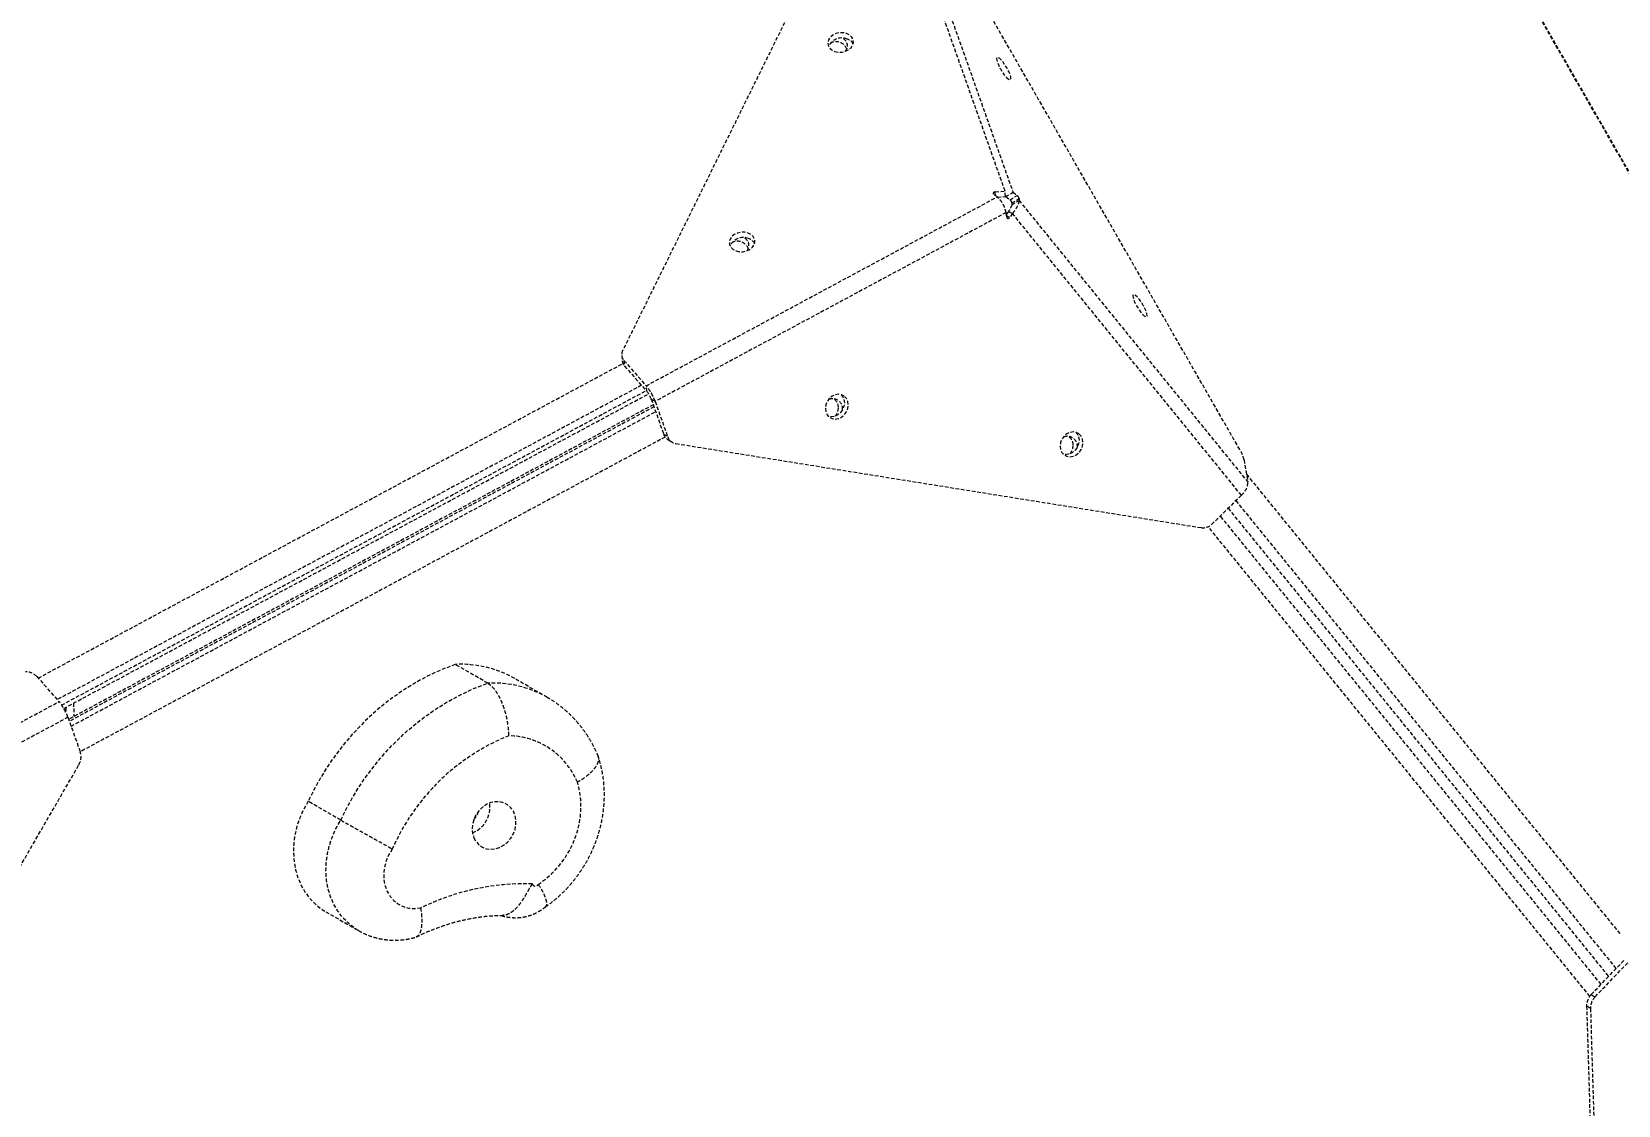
# Model space of a CAD drawing. Header units: millimetres. Extents: x -5934 to 4978, y -3536 to 3518.
# Drawn here: x 1960 to 2515, y 130 to 505 of the extents above; entities that cross this region are included whole.
import ezdxf

# ---------------------------------------------------------------- set-up
doc = ezdxf.new("R2010")
doc.units = ezdxf.units.MM
doc.linetypes.add('HIDDEN', pattern=[1.905, 1.27, -0.635])
for name, color, linetype in [('DIKOM_ОБЪЕКТ', 7, 'Continuous'), ('DIKOM_РАЗМЕР_ЗОНА', 7, 'Continuous'), ('DIKOM_РАЗМЕР_ОБЪЕКТА', 7, 'Continuous')]:
    doc.layers.add(name, color=color, linetype=linetype)
doc.styles.add('style1', font='arialbd.ttf', dxfattribs={"width": 0.8})
doc.dimstyles.new('1-50', dxfattribs={"dimtxt": 300, "dimasz": 200, "dimexe": 100, "dimexo": 0, "dimgap": 100, "dimtad": 1, "dimtxsty": 'style1', "dimcen": 200, "dimclrd": 7, "dimclre": 7, "dimclrt": 7, "dimadec": 1, "dimazin": 2, "dimtfac": 1, "dimtmove": 0, "dimatfit": 2, "dimfxl": 0, "dimlwd": 25, "dimlwe": 18, "dimarcsym": 0})

# ---------------------------------------------------------------- blocks, each defined once
blk = doc.blocks.new('*D0')
at = {"layer": 'Defpoints', "color": 0, "transparency": 16777216}
for p in [(-2296.89, 639), (2643.2, 244.5), (2643.2, -1241.2)]:
    blk.add_point(p, dxfattribs=at)
at = {"layer": 'DIKOM_РАЗМЕР_ОБЪЕКТА', "color": 7, "lineweight": 18, "transparency": 16777216}
for p, q in [((-2296.89, 639), (-2296.89, -1341.2)), ((2643.2, 244.5), (2643.2, -1341.2))]:
    blk.add_line(p, q, dxfattribs=at)
at = {"layer": 'DIKOM_РАЗМЕР_ОБЪЕКТА', "color": 7, "lineweight": 25, "transparency": 16777216}
blk.add_line((-2096.89, -1241.2), (2443.2, -1241.2), dxfattribs=at)
at = {"layer": 'DIKOM_РАЗМЕР_ОБЪЕКТА', "color": 7, "transparency": 16777216}
for points in [[(-2096.89, -1207.86), (-2096.89, -1274.53), (-2296.89, -1241.2)], [(2443.2, -1207.86), (2443.2, -1274.53), (2643.2, -1241.2)]]:
    blk.add_solid(points, dxfattribs=at)
at = {"layer": 'DIKOM_РАЗМЕР_ОБЪЕКТА', "color": 7, "transparency": 16777216, "insert": (101.53, -873.15), "char_height": 300, "attachment_point": 5, "style": 'style1'}
blk.add_mtext('{\\fArial|b0|i0|c204|p34;\\H1.75x;4950}', dxfattribs=at)
blk = doc.blocks.new('*D1')
at = {"layer": 'Defpoints', "color": 0, "transparency": 16777216}
for p in [(-1315.67, 1399.62), (-2761.53, -516.72), (2199.14, -516.72)]:
    blk.add_point(p, dxfattribs=at)
at = {"layer": 'DIKOM_РАЗМЕР_ОБЪЕКТА', "color": 7, "lineweight": 18, "transparency": 16777216}
for p, q in [((-1315.67, 1399.62), (-2861.53, 1399.62)), ((2199.14, -516.72), (-2861.53, -516.72))]:
    blk.add_line(p, q, dxfattribs=at)
at = {"layer": 'DIKOM_РАЗМЕР_ОБЪЕКТА', "color": 7, "lineweight": 25, "transparency": 16777216}
blk.add_line((-2761.53, 1199.62), (-2761.53, -316.72), dxfattribs=at)
at = {"layer": 'DIKOM_РАЗМЕР_ОБЪЕКТА', "color": 7, "transparency": 16777216}
for points in [[(-2794.86, 1199.62), (-2728.19, 1199.62), (-2761.53, 1399.62)], [(-2794.86, -316.72), (-2728.19, -316.72), (-2761.53, -516.72)]]:
    blk.add_solid(points, dxfattribs=at)
at = {"layer": 'DIKOM_РАЗМЕР_ОБЪЕКТА', "color": 7, "transparency": 16777216, "insert": (-3129.58, 684.6), "char_height": 300, "attachment_point": 5, "rotation": 90, "style": 'style1'}
blk.add_mtext('{\\fArial|b0|i0|c204|p34;\\H1.75x;1950}', dxfattribs=at)
blk = doc.blocks.new('*D2')
at = {"layer": 'Defpoints', "color": 0, "transparency": 16777216}
for p in [(-2311.07, 3518.49), (-5291.95, -2644.37), (2643.33, -2644.37)]:
    blk.add_point(p, dxfattribs=at)
at = {"layer": 'DIKOM_РАЗМЕР_ЗОНА', "color": 7, "lineweight": 18, "transparency": 16777216}
for p, q in [((-2311.07, 3518.49), (-5391.95, 3518.49)), ((2643.33, -2644.37), (-5391.95, -2644.37))]:
    blk.add_line(p, q, dxfattribs=at)
at = {"layer": 'DIKOM_РАЗМЕР_ЗОНА', "color": 7, "lineweight": 25, "transparency": 16777216}
blk.add_line((-5291.95, 3318.49), (-5291.95, -2444.37), dxfattribs=at)
at = {"layer": 'DIKOM_РАЗМЕР_ЗОНА', "color": 7, "transparency": 16777216}
for points in [[(-5325.28, 3318.49), (-5258.61, 3318.49), (-5291.95, 3518.49)], [(-5325.28, -2444.37), (-5258.61, -2444.37), (-5291.95, -2644.37)]]:
    blk.add_solid(points, dxfattribs=at)
at = {"layer": 'DIKOM_РАЗМЕР_ЗОНА', "color": 7, "transparency": 16777216, "insert": (-5660, 631.36), "char_height": 300, "attachment_point": 5, "rotation": 90, "style": 'style1'}
blk.add_mtext('{\\fArial|b0|i0|c204|p34;\\H1.75x;6150}', dxfattribs=at)
blk = doc.blocks.new('*D3')
at = {"layer": 'Defpoints', "color": 0, "transparency": 16777216}
for p in [(-4645.22, 715.38), (4976.69, 143.64), (4976.69, -3436.45)]:
    blk.add_point(p, dxfattribs=at)
at = {"layer": 'DIKOM_РАЗМЕР_ЗОНА', "color": 7, "lineweight": 18, "transparency": 16777216}
for p, q in [((-4645.22, 715.38), (-4645.22, -3536.45)), ((4976.69, 143.64), (4976.69, -3536.45))]:
    blk.add_line(p, q, dxfattribs=at)
at = {"layer": 'DIKOM_РАЗМЕР_ЗОНА', "color": 7, "lineweight": 25, "transparency": 16777216}
blk.add_line((-4445.22, -3436.45), (4776.69, -3436.45), dxfattribs=at)
at = {"layer": 'DIKOM_РАЗМЕР_ЗОНА', "color": 7, "transparency": 16777216}
for points in [[(-4445.22, -3403.11), (-4445.22, -3469.78), (-4645.22, -3436.45)], [(4776.69, -3403.11), (4776.69, -3469.78), (4976.69, -3436.45)]]:
    blk.add_solid(points, dxfattribs=at)
at = {"layer": 'DIKOM_РАЗМЕР_ЗОНА', "color": 7, "transparency": 16777216, "insert": (87.74, -3068.4), "char_height": 300, "attachment_point": 5, "style": 'style1'}
blk.add_mtext('{\\fArial|b0|i0|c204|p34;\\H1.75x;9600}', dxfattribs=at)

msp = doc.modelspace()

# ---------------------------------------------------------------- linework, layer by layer
at = {"layer": 'DIKOM_ОБЪЕКТ', "color": 7, "linetype": 'HIDDEN', "lineweight": 15}
for p, q in [((2300.332, 449.354), (2262.559, 556.012)), ((2265.342, 555.566), (2303.115, 448.908)), ((2243.424, 549.212), (2166.571, 393.492)), ((2382.415, 358.928), (2276.1, 543.979)), ((2564.816, 375.225), (2483.984, 515.918)), ((2564.985, 375.327), (2484.154, 516.02)), ((2174.815, 381.227), (2297.559, 447.265)), ((2297.559, 447.265), (2296.435, 448.098)), ((2296.901, 449.042), (2300.332, 449.354)), ((2297.045, 447.646), (2296.901, 449.042)), ((2297.669, 447.157), (2300.532, 447.417)), ((2300.532, 447.417), (2300.332, 449.354)), ((2300.499, 447.739), (2300.617, 447.404)), ((2300.617, 447.404), (2303.115, 448.908)), ((2300.617, 447.404), (2302.1, 446.305)), ((2302.1, 446.305), (2304.598, 447.81)), ((2302.719, 444.535), (2305.216, 446.039)), ((2302.745, 445.183), (2302.719, 444.535)), ((2302.745, 445.183), (2305.243, 446.688)), ((2303.115, 448.908), (2304.598, 447.81)), ((2305.243, 446.688), (2305.216, 446.039)), ((2305.216, 446.039), (2385.247, 347.53)), ((2300.691, 441.815), (2177.946, 375.776)), ((2300.903, 440.322), (2300.691, 441.815)), ((2301.587, 442.241), (2300.788, 441.129)), ((2300.831, 440.827), (2302.014, 440.144)), ((2301.587, 442.241), (2302.953, 441.453)), ((2302.953, 441.453), (2302.014, 440.144)), ((2382.983, 342.943), (2302.953, 441.453)), ((1962.183, 278.993), (2166.673, 389.02)), ((2166.252, 391.809), (2166.452, 389.872)), ((2167.038, 390.069), (2174.815, 381.227)), ((2167.038, 390.069), (2167.238, 388.132)), ((2167.238, 388.132), (2175.015, 379.29)), ((2173.171, 381.387), (1968.827, 271.439)), ((1970.373, 269.546), (2174.798, 379.537)), ((1971.13, 268.363), (2175.666, 378.414)), ((2175.015, 379.29), (2174.815, 381.227)), ((2177.284, 374.579), (1972.832, 264.573)), ((2177.533, 373.874), (1973.081, 263.868)), ((1973.685, 262.162), (2178.138, 372.168)), ((2176.581, 376.565), (2177.946, 375.776)), ((2176.581, 376.565), (2180.912, 364.33)), ((2177.946, 375.776), (2182.278, 363.542)), ((2181.456, 363.289), (1976.857, 253.204)), ((2180.912, 364.33), (2182.278, 363.542)), ((2182.6, 362.253), (2183.966, 361.465)), ((2185.226, 361.019), (2368.929, 331.603)), ((2383.916, 355.34), (2385.247, 347.53)), ((2384.782, 350.26), (2515.526, 189.349)), ((2382.983, 342.943), (2372.899, 333.017)), ((2514.081, 177.431), (2381.102, 341.091)), ((2508.769, 171.879), (2375.644, 335.719)), ((2378.346, 338.379), (2511.399, 174.627)), ((2504.838, 167.698), (2371.371, 331.96)), ((2119.417, 277.203), (2108.035, 283.774)), ((1961.674, 279.572), (1969.451, 270.73)), ((2140.21, 272.248), (2128.827, 278.819)), ((1846.705, 204.695), (1969.451, 270.73)), ((1971.788, 268.717), (1971.838, 267.042)), ((1974.544, 270.201), (1974.683, 265.569)), ((1972.582, 265.279), (1849.836, 199.245)), ((1972.582, 265.279), (1976.913, 253.045)), ((1868.99, 62.625), (1976.409, 248.665)), ((2067.979, 229.322), (2056.596, 235.893)), ((2062.754, 197.266), (2074.137, 190.695)), ((2505.324, 168.279), (2516.737, 180.206)), ((2506.69, 167.49), (2518.102, 179.418)), ((2505.324, 168.279), (2506.69, 167.49)), ((2505.09, 163.426), (2503.725, 164.214)), ((2503.725, 164.214), (2509.839, -39.409)), ((2505.09, 163.426), (2511.204, -40.198))]:
    msp.add_line(p, q, dxfattribs=at)
at = {"layer": 'DIKOM_ОБЪЕКТ', "color": 7, "linetype": 'HIDDEN', "lineweight": 15, "flags": 128}
for points in [[(2240.726, 498.199), (2241.93, 497.925), (2243.206, 497.926), (2244.45, 498.202), (2245.562, 498.732), (2246.451, 499.472), (2247.046, 500.362), (2247.297, 501.33), (2247.186, 502.298), (2246.72, 503.188), (2245.938, 503.926), (2244.903, 504.454), (2243.699, 504.729), (2242.423, 504.728), (2241.178, 504.451), (2240.067, 503.922), (2239.177, 503.182), (2238.583, 502.292), (2238.331, 501.323), (2238.443, 500.355), (2238.908, 499.466), (2239.691, 498.727), (2240.726, 498.199)], [(2300.762, 489.192), (2301.382, 488.614), (2301.879, 488.326), (2302.213, 488.35), (2302.357, 488.686), (2302.299, 489.306), (2302.045, 490.16), (2301.615, 491.177), (2301.043, 492.278), (2300.376, 493.371), (2299.667, 494.368), (2298.976, 495.189), (2298.356, 495.767), (2297.859, 496.055), (2297.525, 496.031), (2297.381, 495.695), (2297.439, 495.075), (2297.693, 494.221), (2298.123, 493.203), (2298.695, 492.103), (2299.362, 491.01), (2300.071, 490.013), (2300.762, 489.192)], [(2206.281, 428.409), (2207.486, 428.134), (2208.762, 428.135), (2210.006, 428.412), (2211.118, 428.941), (2212.007, 429.681), (2212.602, 430.572), (2212.853, 431.54), (2212.742, 432.508), (2212.276, 433.397), (2211.494, 434.136), (2210.459, 434.664), (2209.254, 434.939), (2207.978, 434.938), (2206.734, 434.661), (2205.622, 434.131), (2204.733, 433.391), (2204.139, 432.501), (2203.887, 431.533), (2203.999, 430.565), (2204.464, 429.675), (2205.246, 428.937), (2206.281, 428.409)], [(2348.41, 406.256), (2349.03, 405.678), (2349.527, 405.39), (2349.861, 405.414), (2350.005, 405.75), (2349.947, 406.37), (2349.693, 407.224), (2349.263, 408.242), (2348.691, 409.342), (2348.024, 410.435), (2347.315, 411.432), (2346.624, 412.253), (2346.004, 412.831), (2345.507, 413.119), (2345.173, 413.095), (2345.029, 412.759), (2345.087, 412.139), (2345.341, 411.285), (2345.771, 410.267), (2346.343, 409.167), (2347.01, 408.074), (2347.719, 407.077), (2348.41, 406.256)], [(2244.104, 377.545), (2243.144, 378.06), (2242.049, 378.237), (2240.909, 378.063), (2239.815, 377.551), (2238.857, 376.743), (2238.112, 375.704), (2237.64, 374.519), (2237.479, 373.283), (2237.643, 372.097), (2238.119, 371.057), (2238.867, 370.246), (2239.828, 369.731), (2240.922, 369.554), (2242.063, 369.728), (2243.156, 370.24), (2244.115, 371.048), (2244.86, 372.086), (2245.332, 373.272), (2245.492, 374.508), (2245.328, 375.694), (2244.853, 376.734), (2244.104, 377.545)], [(2243.005, 378.103), (2243.487, 377.523), (2243.962, 376.482), (2244.126, 375.296), (2243.966, 374.06), (2243.494, 372.875), (2242.749, 371.836), (2241.79, 371.028), (2240.697, 370.516), (2239.556, 370.342), (2238.601, 370.476)], [(2326.197, 364.399), (2325.236, 364.914), (2324.141, 365.091), (2323.001, 364.917), (2321.907, 364.405), (2320.949, 363.597), (2320.204, 362.559), (2319.732, 361.373), (2319.571, 360.138), (2319.736, 358.951), (2320.211, 357.911), (2320.959, 357.1), (2321.92, 356.585), (2323.014, 356.408), (2324.155, 356.582), (2325.249, 357.094), (2326.207, 357.902), (2326.952, 358.941), (2327.424, 360.126), (2327.585, 361.362), (2327.42, 362.548), (2326.945, 363.589), (2326.197, 364.399)], [(2325.097, 364.958), (2325.579, 364.377), (2326.054, 363.337), (2326.219, 362.15), (2326.058, 360.915), (2325.586, 359.729), (2324.841, 358.691), (2323.883, 357.883), (2322.789, 357.371), (2321.649, 357.197), (2320.693, 357.33)], [(2108.035, 283.774), (2103.096, 281.864), (2098.243, 279.606), (2093.499, 277.011), (2088.887, 274.09), (2084.428, 270.858), (2080.143, 267.33), (2076.052, 263.522), (2072.175, 259.453), (2068.53, 255.141), (2065.134, 250.608), (2062.004, 245.874), (2059.153, 240.961), (2056.596, 235.893)], [(2067.979, 229.322), (2070.536, 234.389), (2073.386, 239.302), (2076.517, 244.036), (2079.912, 248.57), (2083.557, 252.881), (2087.434, 256.951), (2091.525, 260.758), (2095.81, 264.286), (2100.269, 267.518), (2104.882, 270.439), (2109.626, 273.035), (2114.478, 275.293), (2119.417, 277.203)], [(2137.059, 206.791), (2139.605, 208.624), (2141.984, 210.729), (2144.167, 213.078), (2146.125, 215.643), (2147.835, 218.391), (2149.274, 221.288), (2150.425, 224.297), (2151.274, 227.38), (2151.809, 230.5), (2152.024, 233.617), (2151.917, 236.691), (2151.488, 239.685), (2150.743, 242.56)], [(2056.596, 235.893), (2055.006, 233.093), (2053.69, 230.16), (2052.664, 227.131), (2051.942, 224.044), (2051.532, 220.937), (2051.439, 217.847), (2051.664, 214.813), (2052.205, 211.873), (2053.055, 209.062), (2054.204, 206.416), (2055.636, 203.966), (2057.335, 201.744), (2059.28, 199.776), (2061.447, 198.087), (2062.754, 197.266)], [(2114.546, 223.161), (2115.292, 221.811), (2116.298, 220.692), (2117.521, 219.848), (2118.913, 219.315), (2120.415, 219.115), (2121.967, 219.255), (2123.504, 219.73), (2124.965, 220.521), (2126.288, 221.595), (2127.421, 222.908), (2128.316, 224.407), (2128.937, 226.029), (2129.258, 227.709), (2129.267, 229.378), (2128.963, 230.968), (2128.358, 232.413), (2127.477, 233.654), (2126.357, 234.641), (2125.043, 235.333), (2123.589, 235.701), (2122.054, 235.731), (2120.501, 235.422), (2118.995, 234.786), (2117.596, 233.848), (2116.361, 232.649), (2115.342, 231.236), (2114.58, 229.667), (2114.107, 228.007), (2113.941, 226.324), (2114.089, 224.686), (2114.546, 223.161)], [(2074.204, 190.656), (2072.829, 191.515), (2070.663, 193.204), (2068.718, 195.172), (2067.019, 197.395), (2065.586, 199.844), (2064.438, 202.49), (2063.588, 205.301), (2063.047, 208.242), (2062.821, 211.275), (2062.914, 214.365), (2063.324, 217.473), (2064.047, 220.56), (2065.072, 223.588), (2066.388, 226.521), (2067.979, 229.322)], [(2086.032, 219.194), (2084.817, 217.22), (2083.893, 215.101), (2083.287, 212.893), (2083.014, 210.656), (2083.083, 208.454), (2083.49, 206.344), (2084.226, 204.386), (2085.269, 202.634), (2086.592, 201.134), (2088.158, 199.928), (2089.924, 199.049), (2091.841, 198.521), (2093.859, 198.359), (2095.92, 198.567)]]:
    msp.add_lwpolyline(points, dxfattribs=at)
at = {"layer": 'DIKOM_ОБЪЕКТ', "color": 7, "linetype": 'HIDDEN', "lineweight": 15}
for centre, radius, start, end in [((2243.206, 497.871), 5.019, 67.79744, 155.957), ((2241.134, 497.451), 4.145, 21.94614, 116.01299), ((2242.241, 500.131), 2.946, 319.31487, 66.42796), ((2244.013, 499.037), 3.648, 28.93413, 72.62274), ((2208.762, 428.081), 5.019, 67.7972, 155.9583), ((2207.797, 430.337), 2.945, 319.44671, 66.42844), ((2206.689, 427.656), 4.146, 21.95386, 116.06896), ((2209.569, 429.246), 3.648, 28.9333, 72.62273), ((2169.267, 392.117), 3.026, 152.97574, 222.57949), ((2169.526, 390.214), 3.093, 186.33707, 222.28523), ((2161.293, 369.833), 17.682, 19.63945, 40.11681), ((2168.253, 373.593), 8.842, 19.64023, 40.115), ((2239.991, 373.163), 3.534, 356.00971, 113.82932), ((2238.729, 373.743), 3.314, 359.18194, 63.10949), ((2237.335, 373.617), 4.708, 320.22573, 0.96051), ((2184.549, 365.561), 3.839, 198.692, 239.49664), ((2185.839, 364.719), 3.75, 198.29775, 260.60309), ((2322.084, 360.021), 3.534, 355.97672, 113.77751), ((2320.823, 360.602), 3.313, 359.21376, 63.11593), ((2319.429, 360.475), 4.708, 320.14163, 0.99253), ((2371.851, 352.402), 12.417, 13.68697, 31.70856), ((2379.203, 347.661), 6.046, 308.70608, 358.7572), ((2369.508, 336.257), 4.69, 262.91037, 316.31156), ((2109.97, 245.793), 38.031, 60.27484, 92.91659), ((1957.953, 275.946), 5.196, 44.26279, 92.19383), ((2121.352, 239.222), 38.03, 60.26041, 92.91661), ((1955.928, 259.337), 17.682, 19.63742, 40.11528), ((2155.045, 189.028), 75.318, 112.08249, 156.39001), ((2126.305, 232.333), 26.492, 22.70916, 89.08223), ((1971.855, 251.408), 5.316, 328.93433, 17.92647), ((2110.535, 233.837), 9.65, 291.41507, 8.58493), ((2111.391, 233.343), 4.893, 310.37199, 349.62801), ((2132.429, 124.118), 82.919, 88.23954, 116.12322), ((2136.065, 207.365), 1.148, 198.62502, 330.01606), ((2509.439, 164.313), 5.715, 136.04996, 180.98524), ((2510.804, 163.524), 5.714, 136.04717, 180.98803)]:
    msp.add_arc(centre, radius, start, end, dxfattribs=at)
for centre, major_axis, ratio, start_param, end_param in [((2297.108, 448.46), (0.917, -0.086), 0.634286, 1.856853, 3.9512482), ((2302.307, 445.722), (-0.396, 0.639), 0.2943936, 3.5507227, 5.6451178), ((2304.805, 447.227), (-0.396, 0.639), 0.2943936, 3.5507227, 5.6451178), ((2301.575, 440.684), (0.313, 0.881), 0.6884734, 2.2207056, 4.3151007)]:
    msp.add_ellipse(centre, major_axis=major_axis, ratio=ratio, start_param=start_param, end_param=end_param, dxfattribs=at)
for points, knots in [([(2300.691, 441.815), (2300.556, 442.381), (2300.309, 443.418), (2299.618, 444.912), (2298.698, 446.238), (2297.958, 446.905), (2297.559, 447.265)], [0, 0, 0, 0, 0.2731864, 0.5000099, 0.7303961, 1, 1, 1, 1]), ([(2302.719, 444.535), (2302.679, 444.415), (2302.608, 444.199), (2302.331, 443.677), (2302.011, 443.006), (2301.736, 442.511), (2301.587, 442.241)], [0, 0, 0, 0, 0.2754514, 0.4999265, 0.7277646, 1, 1, 1, 1]), ([(2305.216, 446.039), (2305.183, 445.742), (2305.122, 445.197), (2304.621, 444.098), (2303.946, 442.832), (2303.3, 441.936), (2302.953, 441.453)], [0, 0, 0, 0, 0.27319464, 0.50001451, 0.73040484, 1, 1, 1, 1]), ([(2119.417, 277.203), (2119.794, 276.948), (2120.559, 276.431), (2121.689, 275.176), (2122.777, 273.594), (2123.777, 271.72), (2124.677, 269.582), (2125.437, 267.269), (2126.047, 264.805), (2126.534, 261.973), (2126.698, 259.961), (2126.729, 258.834), (2126.73, 258.821)], [0, 0, 0, 0, 0.1043151, 0.2116619, 0.3159693, 0.4232822, 0.5279888, 0.6356789, 0.7413963, 0.8501031, 0.9982851, 1, 1, 1, 1]), ([(2158.044, 251.598), (2157.733, 252.324), (2156.929, 254.198), (2155.394, 257.091), (2153.397, 260.215), (2151.152, 263.13), (2148.682, 265.821), (2145.999, 268.262), (2143.187, 270.433), (2141.187, 271.646), (2140.215, 272.236)], [0, 0, 0, 0, 0.0842031, 0.21762673, 0.35060863, 0.48292669, 0.6146135, 0.745732, 0.87637818, 1, 1, 1, 1]), ([(2139.506, 198.905), (2139.654, 199.004), (2140.823, 199.78), (2142.901, 201.42), (2145.665, 203.898), (2148.232, 206.612), (2150.595, 209.527), (2152.732, 212.627), (2154.629, 215.888), (2156.27, 219.287), (2157.642, 222.8), (2158.735, 226.401), (2159.537, 230.065), (2160.043, 233.764), (2160.246, 237.471), (2160.144, 241.156), (2159.737, 244.792), (2159.037, 248.272), (2158.384, 250.562), (2158.004, 251.67), (2157.986, 251.722)], [0, 0, 0, 0, 0.0089611, 0.070547, 0.1322293, 0.1940624, 0.2560181, 0.3180754, 0.3802152, 0.4424218, 0.5046753, 0.566958, 0.629248, 0.6915184, 0.753733, 0.8158499, 0.8778208, 0.9395938, 0.9971883, 1, 1, 1, 1]), ([(2157.953, 251.806), (2158.042, 251.463), (2158.224, 250.76), (2157.992, 249.549), (2157.384, 248.244), (2156.395, 246.899), (2155.042, 245.531), (2153.222, 244.071), (2151.686, 243.09), (2150.765, 242.572), (2150.743, 242.56)], [0, 0, 0, 0, 0.1326368, 0.2715536, 0.4065632, 0.545504, 0.6805938, 0.8195906, 0.9957153, 1, 1, 1, 1]), ([(2067.979, 229.322), (2068.386, 229.088), (2069.213, 228.613), (2070.815, 227.708), (2072.646, 226.681), (2074.652, 225.563), (2076.803, 224.367), (2079.002, 223.146), (2081.226, 221.908), (2083.606, 220.576), (2085.186, 219.68), (2086.019, 219.201), (2086.032, 219.194)], [0, 0, 0, 0, 0.10538342, 0.21383311, 0.31921439, 0.42764846, 0.53313429, 0.64166379, 0.74742035, 0.85621973, 0.9978462, 1, 1, 1, 1]), ([(2134.977, 206.998), (2134.972, 206.991), (2134.587, 206.469), (2133.918, 205.321), (2132.894, 203.494), (2131.763, 201.595), (2130.51, 199.798), (2129.203, 198.286), (2127.881, 197.125), (2126.541, 196.359), (2125.482, 195.996), (2124.893, 196.036), (2124.73, 196.047)], [0, 0, 0, 0, 0.0012967, 0.0976228, 0.1974844, 0.3222487, 0.4506664, 0.5743617, 0.7015736, 0.8247548, 0.951475, 1, 1, 1, 1]), ([(2137.059, 206.791), (2137.066, 206.782), (2137.654, 205.998), (2138.468, 204.593), (2139.305, 202.803), (2139.787, 201.397), (2139.992, 200.248), (2139.942, 199.392), (2139.687, 199.093), (2139.565, 198.949)], [0, 0, 0, 0, 0.0025003, 0.2130914, 0.3702399, 0.5319467, 0.6889925, 0.8505868, 1, 1, 1, 1]), ([(2095.92, 198.567), (2095.922, 198.552), (2096.09, 197.5), (2096.295, 195.744), (2096.352, 193.508), (2096.214, 191.764), (2095.883, 190.309), (2095.365, 189.226), (2094.749, 188.527), (2094.246, 188.379), (2094.032, 188.315)], [0, 0, 0, 0, 0.0026971, 0.1918554, 0.3316954, 0.4755395, 0.6147589, 0.757974, 0.8969241, 1, 1, 1, 1]), ([(2094.41, 188.409), (2094.98, 188.69), (2096.925, 189.651), (2100.289, 191.097), (2104.509, 192.637), (2108.76, 193.89), (2113.028, 194.864), (2117.294, 195.541), (2121.206, 195.93), (2123.667, 195.96), (2124.73, 195.972)], [0, 0, 0, 0, 0.0574658, 0.1960748, 0.3348127, 0.4738407, 0.6132174, 0.7530162, 0.8933147, 1, 1, 1, 1]), ([(2124.168, 195.958), (2124.181, 195.953), (2124.88, 195.67), (2126.353, 195.379), (2128.538, 195.118), (2130.736, 195.191), (2132.892, 195.55), (2134.984, 196.193), (2136.963, 197.123), (2138.501, 198.055), (2139.3, 198.753), (2139.548, 198.97)], [0, 0, 0, 0, 0.002682, 0.1381525, 0.2725807, 0.4062335, 0.5394148, 0.672471, 0.8057722, 0.9397084, 1, 1, 1, 1]), ([(2074.23, 190.671), (2074.881, 190.309), (2076.351, 189.49), (2078.804, 188.552), (2081.518, 187.81), (2084.304, 187.38), (2087.129, 187.25), (2089.965, 187.433), (2092.277, 187.807), (2093.619, 188.171), (2094.04, 188.285)], [0, 0, 0, 0, 0.1093621, 0.2470383, 0.3844659, 0.5218909, 0.6595751, 0.7977446, 0.9365983, 1, 1, 1, 1])]:
    msp.add_open_spline(points, degree=3, knots=knots, dxfattribs=at)

# ---------------------------------------------------------------- dimensions: what is measured, and where the dimension line sits
at = {"layer": 'DIKOM_РАЗМЕР_ЗОНА'}
dim = msp.add_linear_dim(base=(-5291.948, -2644.366), p1=(-2311.073, 3518.487), p2=(2643.327, -2644.366), angle=90, text='{\\fArial|b0|i0|c204|p34;\\H1.75x;6150}', dimstyle='1-50', dxfattribs=at)
dim.commit()
dim.dimension.update_dxf_attribs({"geometry": '*D2', "text_midpoint": (-5291.948, 631.362), "dimtype": 160})
dim = msp.add_linear_dim(base=(4976.687, -3436.446), p1=(-4645.215, 715.379), p2=(4976.687, 143.643), text='{\\fArial|b0|i0|c204|p34;\\H1.75x;9600}', dimstyle='1-50', dxfattribs=at)
dim.commit()
dim.dimension.update_dxf_attribs({"geometry": '*D3', "text_midpoint": (87.741, -3436.446), "dimtype": 160})
at = {"layer": 'DIKOM_РАЗМЕР_ОБЪЕКТА'}
dim = msp.add_linear_dim(base=(-2761.526, -516.724), p1=(-1315.667, 1399.616), p2=(2199.135, -516.724), angle=90, text='{\\fArial|b0|i0|c204|p34;\\H1.75x;1950}', dimstyle='1-50', dxfattribs=at)
dim.commit()
dim.dimension.update_dxf_attribs({"geometry": '*D1', "text_midpoint": (-2761.526, 684.6), "dimtype": 160})
dim = msp.add_linear_dim(base=(2643.204, -1241.198), p1=(-2296.887, 638.997), p2=(2643.204, 244.499), text='{\\fArial|b0|i0|c204|p34;\\H1.75x;4950}', dimstyle='1-50', dxfattribs=at)
dim.commit()
dim.dimension.update_dxf_attribs({"geometry": '*D0', "text_midpoint": (101.53, -1241.198), "dimtype": 160})

doc.saveas('drawing.dxf')
